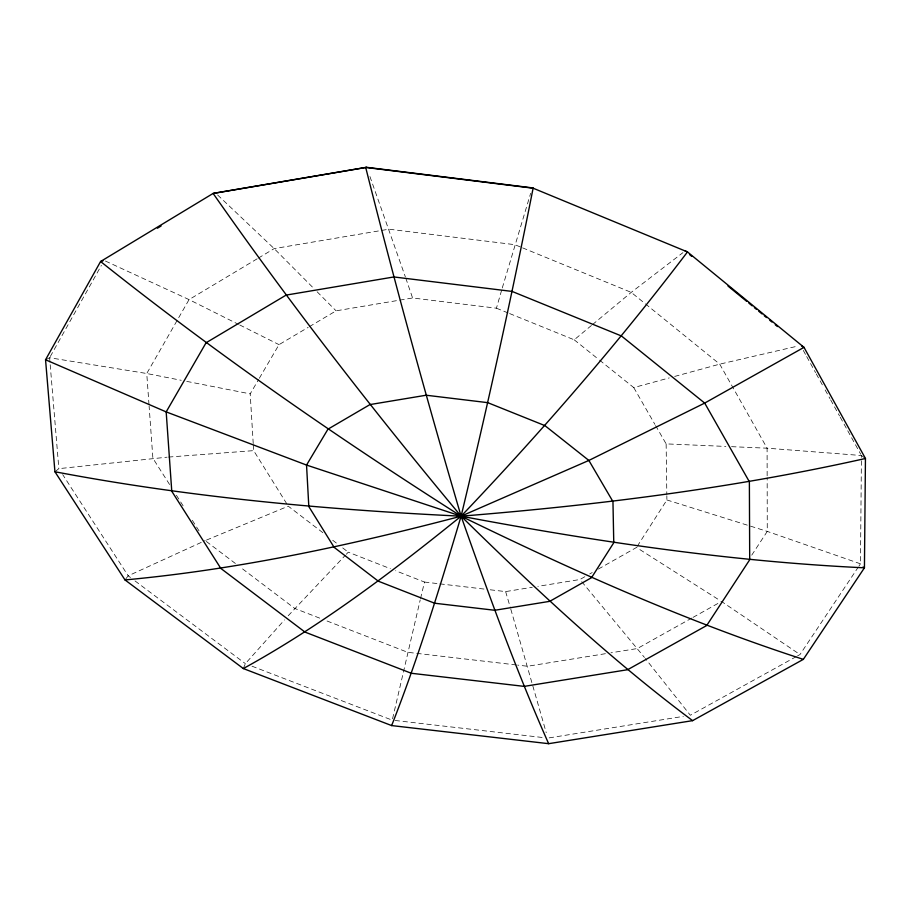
<?xml version="1.0" encoding="UTF-8"?>
<svg xmlns="http://www.w3.org/2000/svg" width="911" height="911" viewBox="0 0 911 911"><rect width="100%" height="100%" fill="white"/><g stroke="black" fill="none" stroke-linecap="round" stroke-linejoin="round"><path stroke-width="0.68" stroke-dasharray="4.55 3.42" d="M731.544 446.675L767.096 448.189L861.43 455.511L860.474 563.818L858.902 566.175M392.561 718.768L420.199 599.962M420.529 598.584L424.492 582.049L395.579 570.719M309.364 326.662L336.079 310.833L412.592 297.977L496.427 308.203L501.904 289.288M502.291 287.933L530.646 193.28M243.339 668.56L245.366 663.641L284.494 619.901M50.299 356.497L101.383 265.374M253.224 443.543L250.195 393.871L258.633 379.466M259.339 378.259L279.017 344.643L308.157 327.379M637.267 546.27L666.898 499.968L666.841 495.766M751.746 555.141L767.267 531.398L767.164 477.808M797.524 655.909L799.995 654.542L858.116 567.359M125.798 578.906L128.2 575.82L205.214 540.599M288.218 615.734L345.36 555.255M346.328 554.23L348.275 552.18L390.329 568.658M509.613 313.566L574.215 339.814L591.421 325.489M592.503 324.601L631.232 292.374L682.897 252.677M54.933 471.75L58.851 468.653L167.077 457.174M257.153 258.815L189.055 299.605L146.751 373.51L148.994 404.586M258.371 258.086L274.177 248.612L388.963 229.185L514.817 244.672L521.365 247.359M584.839 576.72L579.92 579.51L537.866 586.354M589.759 573.93L592.218 572.541M598.368 569.056L636.504 547.465L720.282 600.691M691.802 618.068L637.381 648.53L610.974 652.8M693.032 617.373L721.478 601.454L799.995 654.542M796.294 656.592L690.333 715.26L645.33 658.539M46.563 359.264L49.615 357.738L146.751 373.51L181.232 380.297M206.512 540.064L288.263 506.174L323.826 533.436M599.575 360.164L633.76 387.596L669.232 377.917M674.698 376.425L719.724 364.138L797.797 346.078M490.243 589.793L505.639 591.592L532.263 587.265M605.405 653.688L527.56 666.26L517.687 665.11M549.162 737.876L683.341 716.376M168.489 457.071L253.657 450.638L287.5 504.967M655.578 425.528L666.135 443.885L725.862 446.436M395.067 720.476L544.937 737.773M424.492 582.049L438.487 583.7M439.876 583.86L484.652 589.132M516.275 664.95L407.672 652.299L326.252 620.687M186.744 381.39L250.195 393.871M666.898 499.968L767.267 531.398L860.474 563.818L864.437 567.815M251.983 666.18L392.242 720.157M319.693 618.136L294.743 608.446L240.345 567.223M496.427 308.203L508.292 313.031M522.663 247.894L631.232 292.374L644.339 303.01M105.437 261.047L189.055 299.605L238.466 324.339M239.741 324.976L279.017 344.643M861.43 455.511L864.448 457.732M130.467 577.528L128.2 575.82L62.7 474.597M135.022 580.933L245.366 663.641M206.341 541.464L235.812 563.795M332.72 540.257L338.277 544.516M342.718 547.921L348.275 552.18M574.215 339.814L598.47 359.276M645.432 303.887L719.724 364.138L767.096 448.189L767.153 476.396M217.627 194.988L274.177 248.612L313.111 287.751M317.108 291.759L336.079 310.833M581.719 581.662L644.441 657.423M169.571 484.504L152.877 458.244L149.097 405.999M176.392 495.242L183.976 507.176M192.323 520.306L199.908 532.252M633.76 387.596L654.872 424.31M803.274 350.393L806.007 355.347M806.69 356.577L815.584 372.656M816.267 373.886L822.428 385.023M825.161 389.965L829.955 398.619M830.638 399.861L839.532 415.94M840.215 417.17L847.059 429.536M847.742 430.778L860.736 454.27M369.934 176.529L405.327 276.807M405.782 278.128L412.592 297.977M505.639 591.592L510.422 607.888M510.82 609.243L546.236 732.683M49.615 357.738L50.082 363.352M50.196 364.753L58.851 468.653M253.304 444.967L253.657 450.638M666.135 443.885L666.818 494.366"/><path stroke-width="1.37" d="M243.339 668.56C321.184 625.709 392.163 571.949 461.103 516.184C541.134 432.121 617.271 344.381 687.475 251.926L532.32 187.86L366.609 167.317L213.128 193.428L100.586 261.514L45.55 359.765L54.933 471.75L125.001 579.931L243.339 668.56L391.639 725.577L548.65 743.683L692.599 720.647L803.331 659.37L864.437 567.815L865.45 458.484L804.003 347.353L687.475 251.926L685.14 250.946M532.32 187.86L533.106 188.201C511.39 298.022 487.248 407.342 461.103 516.184C440.07 586.661 418.582 657.093 391.639 725.577M157.432 228.206L161.076 226.008M102.966 260.808L100.586 261.514C215.759 353.274 336.854 437.234 461.103 516.184C572.336 570.4 685.482 621.2 803.331 659.37M865.45 458.484C732.387 488.33 596.921 505.195 461.103 516.184C350.701 545.165 238.819 569.432 125.001 579.931M366.609 167.317L213.128 193.428C290.86 304.718 374.136 411.988 461.103 516.184C534.609 588.335 609.937 658.972 692.599 720.647M864.437 567.815C728.823 561.449 594.405 541.282 461.103 516.184C324.954 509.648 188.953 497.224 54.933 471.75M533.106 188.201L365.698 167.442C395.078 284.334 427.054 400.567 461.103 516.184C488.091 592.833 515.66 669.38 548.65 743.683M45.55 359.765L166.178 411.897L306.54 465.065L461.103 516.184L588.87 460.442L704.693 403.083L804.003 347.353L801.691 346.089M689.536 254.545L691.734 256.355M728.003 286.054L746.69 301.347M748.888 303.147L752.179 305.845M754.376 307.645L756.574 309.444M758.772 311.255L762.074 313.953M764.272 315.753L766.47 317.552M769.761 320.251L771.959 322.05M775.261 324.749L777.459 326.548M206.068 342.775L166.178 411.897L171.769 491.234L220.838 568.43L305.003 632.097L411.294 673.263L524.189 686.382L627.611 669.71L706.72 625.504L749.696 559.764L749.377 481.771L704.693 403.083L621.45 335.977L512.073 291.418L393.894 276.955L286.1 295.107L206.068 342.775M327.96 429.172L306.54 465.065L308.818 506.584L334.121 547.329L378.327 581.195L434.672 603.23L494.753 610.279L549.732 601.34L591.501 577.699L613.763 542.751L612.955 501.597L588.87 460.442L544.915 425.619L487.727 402.651L426.177 395.226L369.98 404.575L327.96 429.172"/></g></svg>
